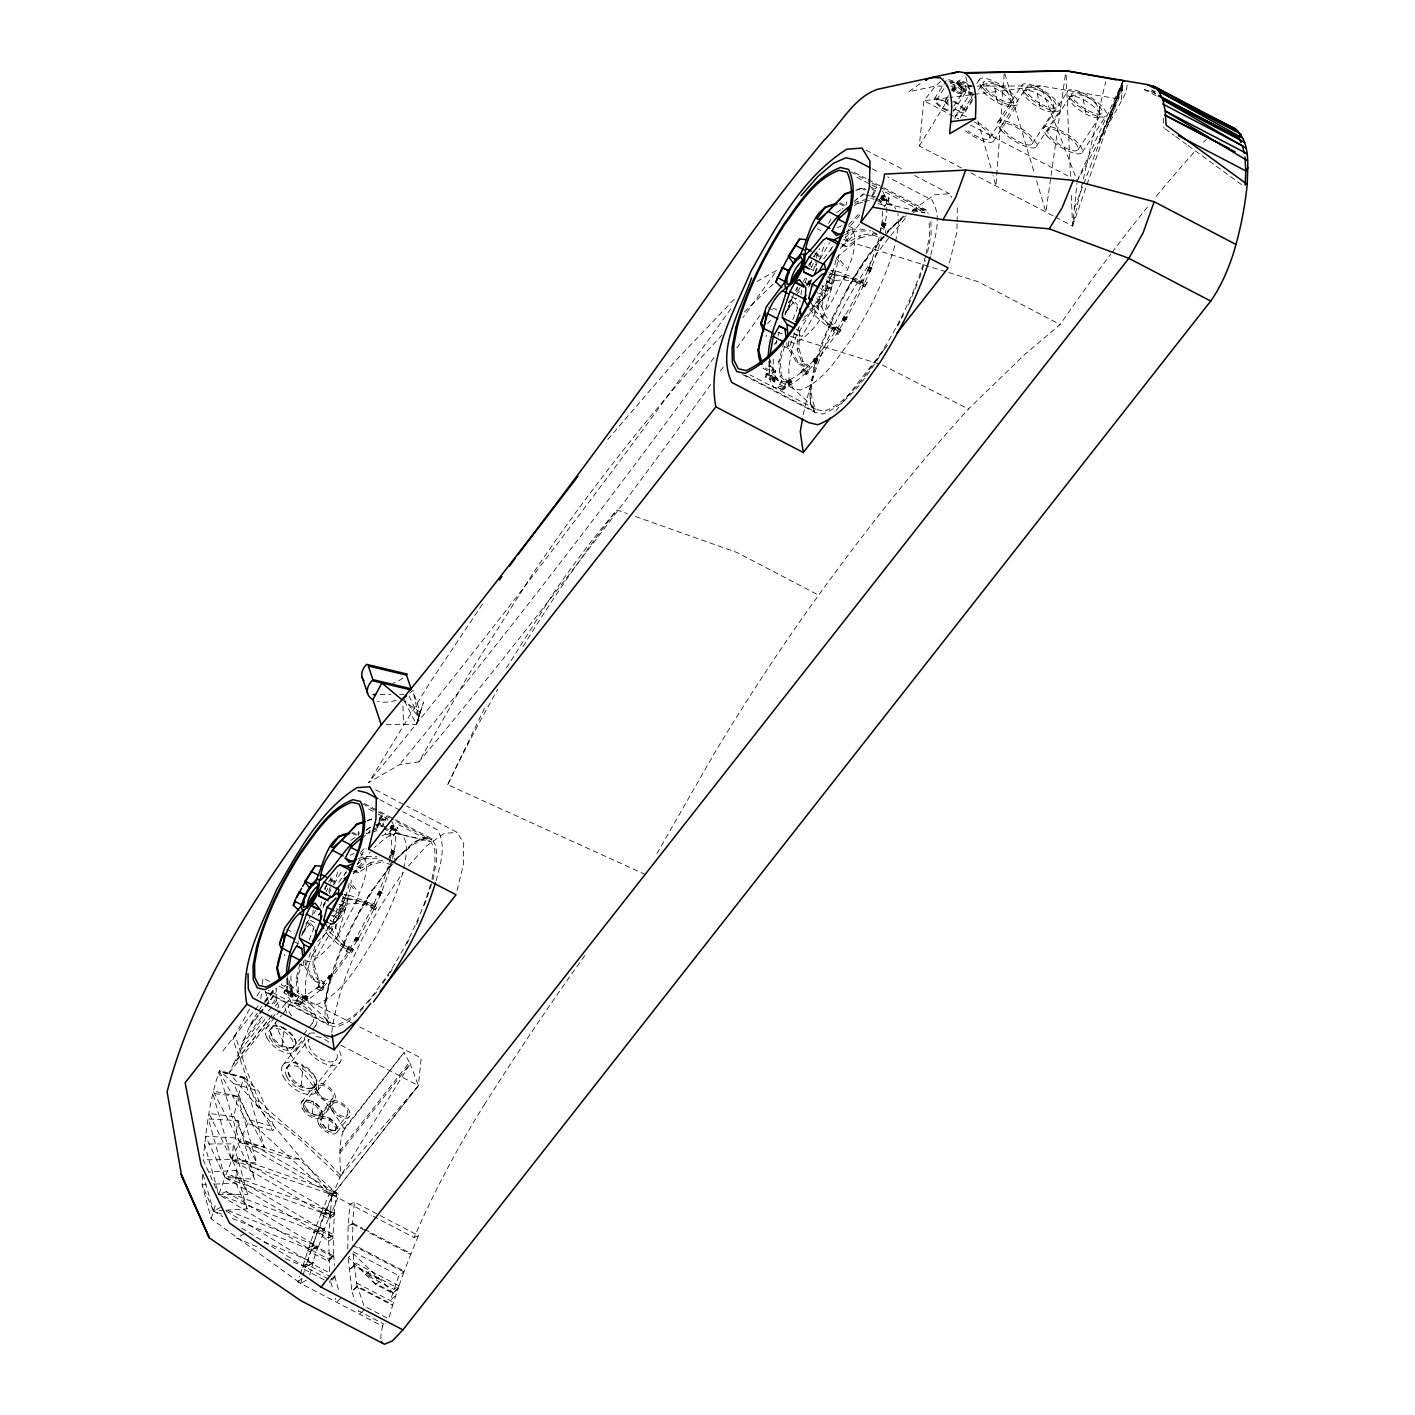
<?xml version="1.0" encoding="UTF-8"?>
<svg xmlns="http://www.w3.org/2000/svg" width="1415" height="1415" viewBox="0 0 1415 1415"><rect width="100%" height="100%" fill="white"/><g stroke="black" fill="none" stroke-linecap="round" stroke-linejoin="round"><path stroke-width="0.75" stroke-dasharray="5 3.75" d="M284.026 992.994L287.316 987.988L281.461 984.928L281.603 983.567L287.457 986.626L284.327 990.164L284.026 992.994L288.501 995.329L292.887 988.643L287.139 983.584L287.192 977.376M765.71 377.08L769.282 371.65L762.933 368.342L763.074 366.856L769.424 370.182L766.028 374.002L765.71 377.08L770.556 379.609L775.314 372.357L769.07 366.856L769.106 363.018M304.933 959.688L305.286 964.057L313.935 979.375L319.772 982.435L316.518 988.501L320.975 990.836L323.611 983.885L317.155 978.968L313.033 967.4L313.175 954.294M788.403 341.44L788.756 345.702L798.131 362.311L804.481 365.636L800.925 372.198L805.772 374.727L808.637 367.192L801.633 361.869L797.158 349.328L797.317 335.107L793.78 333.25M287.139 983.584L287.351 977.677M957.035 223.782L956.894 232.325L948.687 265.843M957.071 221.642L957.336 206.678M352.547 1240.725L352.919 1223.25L362.611 1228.291M202.451 1174.574L202.186 1184.921L211.153 1218.757L300.741 1283.493L306.471 1280.097M226.064 1210.161L247.112 1208.87L235.881 1182.834L236.199 1170.417L208.819 1172.115M329.624 1271.696L328.616 1237.984L331.782 1195.976L254.895 1125.809L249.553 1119.796L233.705 1083.642L219.431 1070.412L219.007 1071.88C209.791 1098.924 206.448 1127.56 203.477 1155.843M313.688 1232.748L318.817 1229.688L332.914 1237.046L334.577 1213.256L326.759 1209.171L321.63 1212.231L313.688 1232.748L316.465 1234.198L324.406 1213.681L331.092 1211.841L323.982 1230.219L317.296 1232.058L218.794 1194.561L203.159 1159.787L232.131 1159.646L247.767 1194.419L218.794 1194.561L204.468 1144.01L233.457 1143.868L247.767 1194.419M320.975 990.836L323.009 989.492L324.672 983.195L318.287 978.225L314.59 966.374L315.439 950.544M805.772 374.727L807.965 373.277L809.769 366.45L802.853 361.055L798.838 348.214L799.758 331.057L798.078 327.997M1004.137 74.04L995.948 186.002L993.047 175.513M347.754 1248.932L348.161 1226.08L352.565 1224.081L354.351 1202.096L418.504 1235.613L410.668 1254.433L368.059 1232.182M232.131 1159.646L233.457 1143.868M1122.183 90.684L1123.121 83.467L1099.331 140.12L1122.873 81.292L1078.106 178.821M1127.065 85.024L1126.499 90.931L1123.209 97.883L1077.186 180.819L1040.786 85.961L977.093 86.067M342.607 1131.859L404.336 1052.123L344.146 1128.799C338.114 1143.55 340.095 1160.212 340.75 1175.759L323.504 1215.856M260.838 998.955L261.474 992.676M262.341 984.292L262.978 978.013L270.053 981.586M277.464 1008.064L278.861 1006.719L276.049 998.849L276.332 988.006L263.208 1004.721M284.45 955.638L284.592 954.276M287.316 987.988L287.457 986.626M282.222 1045.738L284.008 1027.998A14.681 7.959 38.1 0 0 271.822 1035.639A14.681 7.959 38.1 0 0 293.506 1046.958A14.681 7.959 38.1 0 0 284.008 1027.998M288.501 995.329L288.784 992.499L293.047 987.175L287.298 982.01M292.887 988.643L293.047 987.175M301.094 1085.8L303.181 1065.283A16.98 9.215 38.1 0 0 289.084 1074.127A16.98 9.215 38.1 0 0 314.148 1087.215A16.98 9.215 38.1 0 0 303.181 1065.283M312.326 1113.658L313.529 1101.807A9.799 5.324 38.1 0 0 305.392 1106.919A9.799 5.324 38.1 0 0 319.861 1114.472A9.799 5.324 38.1 0 0 313.529 1101.807M328.333 1129.258L329.465 1118.186A9.162 4.97 38.1 0 0 321.859 1122.962A9.162 4.97 38.1 0 0 335.39 1130.037A9.162 4.97 38.1 0 0 329.465 1118.186M359.941 860.32L363.673 858.569L363.867 856.57L376.868 856.694M272.105 1014.891L233.298 1064.328L229.177 1072.853L332.189 1195.463L418.398 1085.659L421.21 1058.031L356.951 1025.539M370.907 864.6L371.137 862.443L382.793 860.391L382.634 861.947L370.907 864.6L358.596 872.56L352.883 871.622M381.997 836L385.464 834.072L385.623 832.515L393.388 834.514L397.792 827.81L393.264 825.458L391.566 828.907L390.151 827.457L391.69 825.175L393.105 826.643L391.69 825.175M389.886 831.861L393.317 825.476L393.034 828.323L389.886 831.861L384.031 828.801M390.009 858.021L390.292 855.191L394.767 857.525L394.484 860.355M390.487 863.062L390.345 864.53L382.634 861.947M385.464 834.072L393.246 835.982L393.388 834.514M393.246 835.982L397.491 830.658L397.792 827.81M766.152 336.575L766.311 335.09M769.07 366.856L769.247 365.176L775.473 370.765L775.314 372.357M769.282 371.65L769.424 370.182M770.556 379.609L770.857 376.531L775.473 370.765M801.032 294.621L801.474 290.358M844.773 234.713L852.06 231.317L852.29 229.142L866.9 229.283M842.438 245.803L846.577 246.475L859.913 237.844L860.161 235.509L872.807 233.28L881.138 236.181M859.913 237.844L872.631 234.978L872.807 233.28M875.744 199.851L880.501 202.345L884.216 195.429L889.062 197.959L888.744 201.036L884.127 206.82L889.062 197.959M880.625 230.716L880.944 227.638L885.79 230.167L885.472 233.245M880.501 202.345L883.897 198.507L884.216 195.429L883.013 196.455L881.987 198.578L883.048 200.134L885.206 196.95L885.1 195.889L883.013 196.455M961.457 167.978L919.29 145.975L923.889 100.748L935.368 86.12L943.84 78.497M1055.431 217.079L1072.605 226.046L1076.974 182.906M334.17 1214.158L336.505 1193.818L333.745 1192.367L329.005 1194.525L320.727 1214.406L328.545 1218.492L333.268 1216.352L334.17 1214.158L329.447 1216.316L328.545 1218.492M1065.318 75.101L1045.897 212.091L1036.594 180.696M333.445 885.065L338.539 869.747M819.285 260.042L824.821 243.433M325.751 924.207L329.713 932.061L341.369 943.858L347.206 946.9L346.604 951.411L351.079 953.745L350.407 950.402L343.491 946.122L336.558 938.393L332.101 929.319L333.905 917.415L331.658 915.169M810.654 301.89L815.252 310.999L827.881 323.787L834.213 327.095L833.01 329.271L833.559 331.977L838.405 334.506L837.68 330.898L830.181 326.246L822.663 317.862L817.835 308.028L819.798 295.116L817.339 292.693M235.314 1137.961L205.564 1136.21L224.95 1177.492L254.718 1179.261L235.314 1137.961L238.038 1120.68L208.288 1118.911L224.95 1177.492L218.794 1194.561L310.946 1249.905L318.357 1247.039L324.689 1229.193L226.188 1191.678L218.794 1194.561M331.747 1032.419C339.724 973.75 369.156 920.068 403.222 872.507M803.172 414.719C819.179 341.316 856.906 272.105 907.139 216.407M233.935 1116.665L208.978 1113.393L231.865 1159.893L256.822 1163.165L233.935 1116.665L237.667 1096.572L212.71 1093.3L231.865 1159.893L224.95 1177.492L317.296 1232.058L324.689 1229.193M313.193 910.146L312.609 915.841M337.424 909.067L336.062 912.038M343.421 897.287L338.521 910.517L330.349 920.917M324.831 1003.306C331.393 962.288 350.708 924.508 372.428 889.557M328.598 984.309L325.061 1002.934L325.079 1017.226L329.111 1025.344L336.664 1027.131L347.206 1022.444L356.828 1014.307M349.098 883.402C345.932 900.807 337.159 917.062 325.68 930.416M392.645 858.675L395.74 842.456L395.493 828.907L391.584 821.001M431.946 879.193L435.024 862.973L434.776 849.425L430.868 841.518L395.316 822.946M432.972 879.794L436.545 861.028L436.298 847.107L432.265 838.971L364.363 803.508M769.76 359.941L769.265 378.583L773.51 387.162L781.469 389.037C806.692 379.468 821.301 354.475 836.636 333.798C855.562 303.765 871.958 271.786 881.828 237.561M775.915 344.252L776.693 340.166M797.335 287.227L796.698 293.418M830.11 273.307L824.786 287.634L817.958 297.203M814.032 367.652L809.964 388.258L810.211 403.346L814.598 412.172L822.769 414.1C852.237 401.895 869.27 371.968 886.038 346.41M835.947 259.865C832.108 278.72 822.38 296.319 809.645 310.628M879.935 233.475L882.642 219.166L882.5 211.366M883.827 229.672L886.834 213.824L886.586 199.144L882.323 190.565L924.932 212.816L886.692 203.972L883.243 205.511M895.553 241.629L898.26 227.337L898.03 213.683M926.047 253.904L929.443 236.075L929.177 221.394M927.603 252.294L931.088 233.988L930.858 221.041M233.298 1064.328C242.478 1048.25 245.998 1028.758 257.3 1013.211M358.543 835.398L359.145 832.657M1071.279 195.412L1072.605 226.046L1105.557 81.946M370.872 907.581L371.402 905.229L375.877 907.563L375.329 909.916L370.872 907.581L373.189 903.389L377.646 905.724L375.329 909.916M859.86 284.45L860.462 281.921L865.308 284.45L864.707 286.98L859.86 284.45L862.389 279.922L867.218 282.452L864.707 286.98M457.063 890.477L463.342 864.83L463.713 843.269L457.116 832.391L406.6 806.019M357.977 834.479L358.809 831.33M316.518 988.501L318.534 987.157L319.772 982.435M845.887 205.175L846.789 201.779M800.925 372.198L803.136 370.748L804.481 365.636M292.87 994.568L293.913 993.595L292.021 997.504L291.048 996.054L293.029 993.135L298.83 996.355L295.275 1002.616L299.732 1004.951L303.199 997.451L297.238 992.216L296.036 978.702L300.44 962.218M769.495 358.508L775.42 377.416L781.752 380.723L777.896 387.515L782.743 390.045L786.492 381.909L780.019 376.231L778.728 361.586L783.556 343.474M882.535 195.924L880.873 198.383L882.306 199.144L880.784 197.569L882.447 195.111L883.986 196.685L882.447 195.111M320.533 906.024L321.683 901.992M325.114 889.894L326.83 883.844M328.846 891.839L330.562 885.808M335.514 928.611L342.395 904.415M339.246 930.557L346.109 906.361M805.241 282.929L806.957 276.88M809.822 266.798L812.122 258.733M809.274 285.052L811.007 279.003M813.289 270.919L816.172 260.838M821.531 307.25L828.995 281.037M825.564 309.372L833.028 283.142M380.953 1338.961A41.778 11.408 -62.4 0 1 382.581 1326.244L297.964 1282.043L299.662 1276.1M300.21 1274.137L314.519 1230.608L319.224 1227.212L333.303 1234.57L328.616 1237.984L314.519 1230.608M300.741 1283.493L302.421 1277.55M302.987 1275.587L306.294 1264.09L330.208 1276.578M309.779 1274.72L313.299 1262.428L260.661 1240.336M334.612 1275.941L333.887 1278.506L329.5 1282.609L330.243 1280.044L334.612 1275.941L339.175 1292.037M389.267 1316.976L392.786 1304.665L357.341 1286.164L351.84 1291.329L355.112 1301.039M308.24 996.691L306.701 996.231L305.074 999.609C311.212 1000.847 305.375 991.65 303.977 998.53C306.1 1001.006 308.665 995.736 305.251 995.912L303.977 998.53L305.817 999.238M304.49 998.53L305.764 995.912M305.304 999.22L306.577 996.602M305.941 1000.069L305.552 997.929M306.878 997.929L307.373 996.231M377.027 826.254L377.646 824.556L377.911 826.714L377.027 826.254L378.566 826.714L379.715 825.016L380.211 823.335L378.672 822.876L380.211 823.335M377.274 825.865L379.326 822.876M358.402 938.163L356.067 937.367L354.794 940.002C358.756 938.764 360.577 939.224 355.89 941.081L357.535 937.703L359.074 938.163M357.907 938.074L356.067 937.367L354.794 940.002L356.58 937.367M356.775 941.541L357.252 939.843L355.183 938.676M357.535 939.383L358.19 937.703M393.512 852.697L393.901 851.388L392.043 850.698L390.77 853.316C394.732 854.713 389.426 853.669 391.141 851.724C394.644 847.603 396.43 856.234 391.867 854.395L393.512 851.016L395.05 851.476M391.283 853.316L392.556 850.698M392.751 854.855L393.246 853.157L391.159 852.007M393.688 852.714L394.166 851.016M790.72 380.989L788.703 380.228L787.341 383.076C791.622 384.597 785.873 383.483 787.731 381.36L788.703 380.228L790.72 380.989L791.445 382.934L789.482 384.756L788.526 384.261L790.295 380.582L791.976 381.095L791.445 382.934M787.89 383.076L789.269 380.246M788.792 383.836L790.154 380.989M789.482 384.756L790.012 382.917L787.748 381.661M791.02 380.6L790.49 382.421L788.863 381.661M846.365 317.614L843.818 316.765L842.438 319.613L844.454 320.356L847.072 317.614L845.303 321.276L843.623 320.781L844.295 318.941M845.409 318.941L845.816 317.526L843.818 316.765L842.438 319.613L844.384 316.765M844.578 321.276L845.109 319.454L842.845 318.18M847.072 317.614L846.117 317.119L843.623 320.781M885.383 223.623L882.836 222.774L881.457 225.604L883.455 226.365L886.091 223.623L884.322 227.284L882.642 226.789L883.314 224.95L884.428 223.128L886.091 223.623M884.835 223.535L882.836 222.774L881.457 225.604L883.385 222.774M883.597 227.284L884.127 225.445L881.863 224.189M884.428 224.95L885.136 223.128M211.153 1218.757L216.106 1202.75M299.732 1004.951L301.766 1003.606L304.243 996.761L298.353 991.473L297.575 977.677L301.784 963.491M782.743 390.045L784.936 388.577L787.642 381.148L781.239 375.417L780.39 360.471L785.626 342.872M238.091 1096.377L213.223 1091.071L239.489 1141.852L264.357 1147.158L238.091 1096.377L243.858 1077.186L219.007 1071.88L239.489 1141.852L231.865 1159.893L324.406 1213.681L331.694 1212.567L339.087 1194.861L336.628 1192.739L239.153 1158.779L231.865 1159.893L329.341 1193.853L336.628 1192.739M297.238 944.849L298.388 941.01M347.206 946.9L347.365 948.687L351.822 951.021L351.592 948.245L344.765 943.805L338.309 935.209L335.196 926.241L339.158 913.559L347.506 903.99L355.979 903.283L366.237 904.999L373.719 908.288L375.877 907.563M834.213 327.095L834.372 329.023L839.219 331.552L838.971 328.545L831.56 323.752L824.574 314.413L821.195 304.703L825.476 290.924L819.833 287.988M417.089 722.393L423.527 702.141L416.47 724.515L381.254 724.728M301.625 935.81L302.969 931.601M310.557 952.666L305.498 966.816L300.015 964.499M329.341 893.749L332.03 885.348M315.014 946.299L308.558 966.48L305.339 983.443L305.569 996.019L309.213 1003.376L330.526 1022.815L337.867 1024.548C361.108 1015.705 374.586 992.676 388.718 973.608C406.954 944.866 422.289 914.072 431.557 881.227M392.273 860.709C383.005 893.555 367.652 924.349 349.434 953.091C335.284 972.158 321.824 995.187 298.565 1004.013L291.225 1002.298L287.316 994.391L287.068 980.843M431.681 883.862L423.297 908.235M436.103 880.837C440.224 864.547 446.981 845.179 437.288 829.721L402.78 811.697M777.967 336.186L779.223 332.207M784.794 315.067L786.033 311.159M794.717 332.596L788.986 348.674L783.043 346.18M815.783 266.533L817.764 260.342M799.298 326.44L792.312 348.32L788.827 366.715L789.057 380.37L793.001 388.329L816.119 409.413L824.078 411.287C849.301 401.719 863.893 376.726 879.228 356.049C898.985 324.884 915.629 291.49 925.675 255.885M813.82 367.9L821.708 343.615M879.157 237.561C869.818 270.636 854.359 301.66 836.017 330.597C821.761 349.806 808.195 373.012 784.777 381.909L777.383 380.157L773.439 372.198L773.191 358.561M894.775 245.715C885.436 278.79 869.995 309.814 851.635 338.769C837.379 357.96 823.831 381.183 800.412 390.062L793.001 388.329L777.383 380.157M919.485 278.56L925.286 260.395M930.769 254.948C935.138 237.419 942.355 216.601 931.884 200.028L887.665 176.928M244.353 1077.77L258.609 1091L274.475 1127.136L272.688 1130.868L244.353 1077.77L219.431 1070.412M285.176 1258.589L305.41 1267.097L317.296 1232.058M328.333 1279.054L302.651 1265.647L307.639 1261.455L312.52 1246.279L333.038 1257.015L333.692 1254.999L328.05 1261.189L307.533 1250.471L312.52 1246.279M241.594 1228.132L305.41 1267.097L312.45 1263.613L317.968 1246.438L226.542 1209.913M330.579 883.349L333.303 875.39M816.19 258.184L819.515 248.474M1072.605 226.046L1122.148 83.361L1083.802 183.561M333.321 1237.93L328.616 1241.326L317.137 1231.987L321.842 1228.591L333.321 1237.93L333.392 1255.777L328.704 1259.173L308.169 1248.455L312.874 1245.058L319.224 1227.212M364.539 1229.317L411.022 1253.584L403.912 1271.979L398.853 1275.623L390.558 1299.961L395.705 1295.662L380.812 1280.115L353.308 1253.725L348.267 1257.387L375.665 1284.413L392.698 1293.31L397.845 1289.012L404.195 1271.165L356.545 1246.279M398.995 1285.775L392.556 1305.408L357.128 1286.907L353.838 1262.18L398.995 1285.775L393.954 1289.419L365.212 1274.402L370.252 1270.758M1074.427 208.111L1083.006 185.613M318.817 1229.688L326.759 1209.171M309.089 940.038L315.085 924.968M792.878 319.649L797.759 307.409M302.279 934.767L309.814 916.743M416.505 924.49L419.052 918.406M320.727 1214.406L325.45 1212.266L333.745 1192.367M785.343 314.289L793.674 294.391M806.815 285.37L809.681 279.18M807.028 285.689L808.655 281.815M811.166 281.408L811.662 279.498M821.549 343.668L832.621 317.225M908.43 305.003L917.787 282.629M1099.331 140.12L1123.015 84.652L1109.13 122.079L1122.254 89.729L1121.476 99.421L1040.786 85.961L949.872 97.458M371.137 862.443L360.719 868.403L357.394 864.388L362.24 853.316L366.397 848.629M373.277 1216.299L414.1 1237.612C434.051 1191.642 457.629 1147.247 484.301 1104.814M645.611 874.612L447.688 784.671L486.141 704.829M382.068 815.871L378.512 822.115L380.051 817.216L382.068 815.871L386.543 818.206L383.076 825.688L377.416 824.326M872.029 185.011L876.875 187.541L873.108 195.659L871.976 196.42L863.716 194.492L864.919 193.696L856.57 199.303M304.119 930.221L305.339 927.815M304.225 931.194L306.118 927.303M290.818 995.134L292.144 995.842L291.331 996.585L290.004 995.895L291.472 992.87L292.887 994.32M291.331 996.585L292.799 993.56M292.021 997.504L293.029 993.135M390.222 828.217L391.778 825.935M392.415 828.376L391.371 829.349L392.22 826.431M393.264 825.458L392.256 829.809L393.299 828.836L394.148 825.9L393.087 826.891L390.894 825.935L390.151 827.457L391.495 828.146M327.909 978.349L329.377 975.324L330.792 976.774L329.235 979.038L327.909 978.349L329.377 975.324M328.952 978.508L330.933 975.589L331.817 976.049L329.925 979.958L328.952 978.508L329.925 979.958M329.235 979.038L330.703 976.014M329.837 978.968L330.933 975.589M388.895 858.109L390.292 855.191M380.83 892.175L379.361 895.2L378.017 894.51L379.485 891.485L380.83 892.175L379.167 895.66L380.051 896.102L382.032 893.183L381.06 891.751L379.167 895.66M380.051 896.102L381.06 891.751M787.784 308.523L788.809 306.401L789.765 306.896L788.739 309.018L786.652 309.567L788.739 309.018M772.183 380.228L773.775 376.938L775.225 377.699L773.634 380.971L772.095 379.397L773.775 376.938M773.315 380.405L775.473 377.221L776.428 377.717L774.376 381.962L773.315 380.405L774.376 381.962M774.27 380.9L775.579 378.283L776.534 378.796M880.784 197.569L881.58 195.924L883.897 195.871M882.235 198.33L883.031 196.685M884.145 195.394L883.048 200.134M814.173 360.383L815.606 361.126L814.739 361.957L813.289 361.196L814.881 357.907L816.402 359.498L814.952 358.738M814.421 361.373L816.579 358.207L817.534 358.703L815.482 362.93L814.421 361.373L815.482 362.93M815.376 361.869L816.579 358.207M867.625 270.283L869.217 266.993L870.667 267.753L869.96 270.212L867.625 270.283L869.217 266.993M871.87 267.789L869.818 272.016L868.757 270.46L869.783 268.337L871.87 267.789L868.332 267.806L867.554 269.451L869.075 271.043M869.818 272.016L870.915 267.293M301.766 1003.606L297.309 1001.272L298.83 996.355M380.051 817.216L384.509 819.55L382.032 826.395L374.409 824.627M784.936 388.577L780.107 386.047L781.752 380.723M871.976 196.42L874.665 188.991L869.818 186.462M340.007 1177.457L301.413 1140.826L256.663 1104.974L258.874 1100.605L246.245 1069.369L235.102 1035.356L249.5 1009.054M323.115 905.582L324.583 902.699M323.628 905.14L325.485 901.514M322.991 907.616L325.432 902.841M406.936 943.681L410.81 936.058M795.566 290.659L797.459 286.909M807.965 284.503L810.6 279.321M808.708 287.068L812.21 280.17M832.674 317.385C846.17 289.279 861.594 261.757 881.687 237.808M897.711 326.104L903.548 314.59M235.102 1035.356L232.927 1039.618L256.663 1104.974M1156.197 95.813L1144.505 89.711L1146.256 86.262M1144.505 89.711L1151.049 91.444L1151.792 89.994L1156.957 94.964M828.606 223.588L831.312 218.388M326.122 891.751L327.909 888.39M813.289 263.65L811.343 267.293L815.924 264.251M656.931 853.599L714.929 752.302A744.184 203.088 -62.4 0 1 818.613 595.167A1054.706 287.829 -62.4 0 1 968.461 409.041L1024.637 354.546L1060.136 324.53A777.047 212.055 -62.4 0 1 1110.863 254.01M482.462 604.152L430.072 682.348L368.608 782.637L399.649 764.631L418.928 761.871L468.347 675.167L533.986 571.943A710.348 193.855 -62.4 0 1 574.366 514.406A993.542 271.149 -62.4 0 1 722.021 335.037M346.109 948.917L340.254 945.857L328.085 935.014L329.713 932.061M342.235 898.207L348.373 898.384L350 895.412L371.137 903.69L373.189 903.389M336.558 938.393L338.309 935.209M355.979 903.283L357.747 900.117L374.904 906.131L377.646 905.724M340.254 945.857L341.369 943.858M348.373 898.384L364.168 902.646L365.282 900.63M343.491 946.122L344.765 943.805M366.237 904.999L367.529 902.682M364.168 902.646L370.022 905.688L371.137 903.69M346.604 951.411L348.921 947.219L353.396 949.553L351.079 953.745M350.407 950.402L351.592 948.245M373.719 908.288L374.904 906.131M803.278 281.691L805.223 278.189M833.01 329.271L826.678 325.963L813.484 314.218L815.252 310.999M829.774 274.315L835.469 274.475L837.238 271.273L860.161 280.241L862.389 279.922M822.663 317.862L824.574 314.413M827.474 276.862L834.549 280.559L843.729 279.799L845.639 276.367L864.247 282.876L867.218 282.452M826.678 325.963L827.881 323.787M835.469 274.475L852.608 279.109L853.811 276.933M830.181 326.246L831.56 323.752M843.729 279.799L854.855 281.656L856.252 279.144M852.608 279.109L858.958 282.416L860.161 280.241M833.559 331.977L836.088 327.431L840.917 329.96L838.405 334.506M837.68 330.898L838.971 328.545M854.855 281.656L862.955 285.229L864.247 282.876M506.482 667.968L553.017 593.858A759.271 455.966 -69.1 0 1 616.905 509.948L627.234 513.61M334.258 884.145L342.554 869.677M344.199 875.231L346.268 871.622M820.116 259.175L829.579 242.619M830.463 250.243L832.568 246.564M313.829 913.683L315.722 910.411M798.025 291.065L800.076 287.51M256.999 996.054L260.272 990.553M324.371 889.044L327.572 883.756M328.634 881.987L331.817 876.681M358.278 913.382L372.286 890.106L394.219 860.868M809.185 264.817L813.448 257.742M814.509 255.974L817.711 250.667M390.027 972.954L392.203 969.346M846.223 290.747L861.399 265.507L885.542 233.846M919.29 145.975L948.315 98.997M952.967 91.48L962.253 76.445M258.874 1100.605C284.928 1126.977 316.465 1147.424 340.75 1175.759L410.244 1063.602L404.212 1053.379M934.289 98.873L946.299 80.531M936.359 100.182L947.166 83.68M945.733 99.864L950.526 92.523M951.729 90.684L957.725 81.504M953.798 91.993L959.794 82.831M953.869 106.107L963.474 91.427M965.525 92.736L953.533 111.095A11.408 3.555 32.9 0 0 953.073 108.69M955.267 116.401L970.867 92.541M976.863 83.361L979.268 79.7M962.908 110.759L973.768 94.168M972.671 98.732L959.405 119.019A17.917 5.589 32.9 0 1 960.59 118.046M978.596 89.658L983.407 82.318M964.977 112.068L975.766 95.566M997.876 122.008L1021.86 85.307M989.616 138.192L1013.618 101.491M1002.015 124.626L1025.999 87.925M993.755 140.828L1017.756 104.126M1032.225 143.799L1056.209 107.116M1043.757 127.881L1067.741 91.179M1036.364 146.435L1060.348 109.733M1047.896 130.498L1071.88 93.797M1078.106 149.672L1102.09 112.97M1082.245 152.307L1106.229 115.606M264.764 1001.183L273.519 989.492M377.345 823.866L376.443 825.175L377.787 825.865M377.699 826.254L379.556 823.335M392.486 852.697L393.388 851.388M391.867 854.395L394.396 851.476M305.074 999.609L307.586 996.691M355.89 941.081L357.694 939.401M882.642 226.789L884.605 224.967M788.526 384.261L791.976 381.095M844.154 318.941L846.117 317.119M353.166 873.922L370.182 852.308M840.245 248.562L859.595 223.977M825.741 291.119L829.65 282.699L825.971 279.533M376.726 991.897L367.157 1003.465M382.828 983.337L388.948 974.776M338.751 882.27L346.392 871.976M302.209 933.882L312.397 920.139M823.672 258.874L833.612 245.485M785.29 313.157L796.468 298.087M222.827 1051.027L253.709 1011.69M255.054 1009.974L259.069 1004.845M264.923 1001.767L275.147 988.749M259.281 1009.726L261.899 1006.383M251.392 1023.682L258.184 1015.015M259.546 1013.282L275.872 992.499M249.624 1026.812L258.786 1015.156M260.095 1013.494L275.784 993.507M242.672 1041.369L264.039 1014.148M272.051 1003.943L276.049 998.849M241.311 1045.579L263.119 1017.81M268.567 1010.876L272.653 1005.658M274.015 1003.925L276.739 1000.458M240.161 1050.814L267.205 1016.394M275.306 1006.065L278.012 1002.616M236.34 1060.861L269.558 1018.552M229.177 1072.853L270.424 1020.321M271.751 1018.623L275.748 1013.529M266.144 1028.298L285.883 1003.129M269.381 1030.651L281.479 1015.245M282.558 1013.883L289.138 1005.499M293.082 1047.878L302.633 1035.709M303.624 1034.453L307.727 1029.218M308.894 1027.732L312.839 1022.709M282.505 1065.637L304.013 1038.239M296.336 1050.231L305.552 1038.486M306.86 1036.806L316.093 1025.061M286.255 1068.36L309.107 1039.247A16.98 9.215 38.1 0 0 321.771 1059.464A16.98 9.215 38.1 0 0 337.071 1053.857M835.77 411.093L888.585 343.827M301.59 1102.002L314.784 1085.199M313.67 1088.276L336.522 1059.163M303.747 1103.576L316.96 1086.773M317.42 1091L340.272 1061.887M319.595 1115.073L332.79 1098.27M318.304 1118.381L330.632 1102.674M321.753 1116.647L334.948 1099.844M320.321 1119.849L332.649 1104.142M335.125 1130.603L347.453 1114.896M337.141 1132.071L349.487 1116.364M339.83 1150.926L409.342 1062.4M339.848 1153.243L410.244 1063.602L418.398 1085.659L332.189 1195.463M607.849 439.393L674.778 361.621L735.818 297.575M788.863 302.598L792.931 297.716M305.852 923.747L308.665 920.369M340.75 1175.759L418.398 1085.659L340.962 1045.207M808.443 265.366L811.131 262.288M810.176 283.053L809.097 283.778M834.549 280.559L822.911 293.011M887.311 231.406L903.743 215.841M886.94 232.255L906.308 214.231M884.11 236.694C857.331 267.806 837.981 304.773 822.893 342.784C817.339 363.708 804.463 388.541 816.119 409.413L750.021 374.887M885.472 235.138L892.299 227.337L905.848 215.894M395.652 859.241L414.171 841.89L424.712 837.202L432.265 838.971M386.843 869.694L393.901 861.629M395.316 860.019L413.693 842.809L424.146 838.158L431.646 839.926L391.389 818.896M392.468 864.388C368.183 892.936 350.531 926.648 336.752 961.369C331.658 980.666 319.772 1003.571 330.526 1022.815L268.284 990.305M393.848 862.814L400.781 854.908L413.268 844.348L423.527 839.785L430.868 841.518L395.599 833.364L386.065 837.609L374.48 847.408M360.029 1011.583L365.724 1005.092M859.86 215.062L850.521 225.622L845.25 237.614L848.859 241.983L860.161 235.509M408.387 865.998L426.428 846.011L444.222 833.347L457.116 832.391M848.805 224.56L859.984 212.692M360.648 852.343L366.379 846.258M767.691 323.469L770.574 320.48M774.129 344.323L777.136 341.316M744.325 311.99L773.209 284.026M788.314 302.527L794.487 296.46M796.026 294.957L800.642 290.411M845.533 237.349L848.505 234.554M842.137 246.458L852.538 236.659M802.57 320.94L805.542 318.145M357.358 864.388L360.383 861.558M353.555 873.444L364.115 863.504M317.756 941.488L320.763 938.658M806.692 284.733L811.22 280.488M306.294 1264.09L301.908 1268.194L327.59 1281.619M297.964 1282.043L302.332 1277.94M340.873 1298.068L336.505 1302.171L335.355 1298.156M363.673 1310.325L359.552 1314.199L358.366 1310.732L383.306 1323.75L382.581 1326.244L385.34 1323.662M834.372 329.023L836.088 327.431M839.219 331.552L840.917 329.96M347.365 948.687L348.921 947.219M351.822 951.021L353.396 949.553M882.306 199.144L883.19 198.33L881.74 197.569M882.093 199.639L884.18 199.073M788.526 306.896L789.658 305.835L788.703 305.339M868.863 271.521L870.95 270.972M775.296 378.778L776.428 377.717M773.421 381.466L774.553 380.405M814.881 357.907L813.289 361.196M817.534 358.703L816.402 359.764L813.996 358.738L813.201 360.365L814.739 361.957M814.527 362.435L816.614 361.886M379.485 891.485L378.017 894.51M381.926 892.211L380.883 893.183L379.574 892.246M291.472 992.87L290.004 995.895M291.136 997.044L293.064 996.531M331.817 976.049L329.89 976.562M329.041 979.498L330.969 978.985M401.878 699.735L420.308 712.276L416.47 724.515L420.167 712.169L412.879 690.379L408.351 694.358L418.787 717.069L416.47 724.515L404.708 701.539M1203.316 142.172L1206.447 139.431M854.218 201.266L863.238 193.643M854.448 205.741L860.727 200.417M366.167 830.428L370.854 826.466M361.727 838.476L370.005 831.489M322.673 936.359C338.132 922.049 350.071 901.39 351.256 880.095M836.53 257.618L853.846 243.062L946.653 271.928M328.05 1261.189L333.038 1257.015M335.231 1275.87L330.243 1280.044L333.091 1290.109M357.128 1286.907L351.84 1291.329L348.355 1258.872M375.665 1284.413L380.812 1280.115L354.086 1266.16L353.308 1253.725M826.342 283.301L835.734 275.695L845.639 276.367M339.936 906.52L348.603 899.498L357.747 900.117M354.086 1266.16L349.027 1269.803L354.334 1265.381L398.093 1288.234L392.945 1292.532L372.906 1282.078L378.053 1277.763L365.212 1274.402M912.958 209.951L934.148 194.863L949.465 193.731L951.711 197.428M920.21 83.644L908.625 91.798L935.368 86.12L948.545 86.103M836.495 212.657L843.305 208.058L842.102 208.872M350.885 840.315L355.589 837.132L354.475 837.875M366.538 829.915L371.933 826.289M855.739 190.565L862.867 187.77L866.033 189.433M874.665 188.991L876.875 187.541M803.419 366.326L797.069 363.018L787.2 346.728L788.756 345.702M778.728 361.586L780.39 360.471M797.158 349.328L798.838 348.214M768.663 361.603L774.359 378.106L775.42 377.416M797.069 363.018L798.131 362.311M780.019 376.231L781.239 375.417M801.633 361.869L802.853 361.055M777.896 387.515L780.107 386.047M786.492 381.909L787.642 381.148M808.637 367.192L809.769 366.45M384.509 819.55L386.543 818.206M318.8 983.089L312.963 980.029L303.854 965.012L305.286 964.057M296.036 978.702L297.575 977.677M313.033 967.4L314.59 966.374M312.963 980.029L313.935 979.375M297.238 992.216L298.353 991.473M317.155 978.968L318.287 978.225M295.275 1002.616L297.309 1001.272M303.199 997.451L304.243 996.761M323.611 983.885L324.672 983.195M334.577 1213.256L329.447 1216.316L321.63 1212.231M352.919 1223.25L348.161 1226.08L349.93 1204.112L354.351 1202.096M328.616 1237.984L333.728 1234.906M244.477 1233.526L236.588 1238.196L260.891 1248.401M305.41 1267.097L313.299 1262.428M756.848 281.479L776.888 270.247A3888.65 1061.232 -62.4 0 1 742.963 317.632M220.457 1207.473L213.417 1210.957L202.186 1184.921L206.395 1184.656M317.968 1246.438L310.946 1249.905L229.672 1217.448M329.005 1194.525L331.782 1195.976L336.505 1193.818M414.1 1237.612L418.504 1235.613M837.344 227.691L842.19 225.533M912.551 210.676L918.264 208.147L926.454 210.074L928.205 213.594M911.985 211.702L917.645 209.172L925.764 211.083L868.085 180.961M913.259 212.604L916.973 210.941L924.932 212.816M821.213 290.057L823.601 285.742M803.932 317.296C824.078 304.172 836.619 278.331 838.6 254.665M379.096 821.549L384.226 819.267L387.905 820.134M373.56 829.225L381.183 825.847L386.295 827.05M350.089 855.226L354.068 853.457M846.365 231.529L852.29 229.142M358.402 858.764L363.867 856.57M367.051 821.001L373.631 818.418L367.493 820.488M856.959 189.751L862.867 187.77M858.958 282.416L860.462 281.921M862.955 285.229L865.308 284.45M370.022 905.688L371.402 905.229M959.246 84.086L965.525 83.697L971.185 87.058M982.293 84.865C995.152 79.647 1010.841 89.463 1011.477 103.383M1024.902 90.472C1037.743 85.254 1053.432 95.07 1054.087 108.99M1070.784 96.344C1083.642 91.108 1099.331 100.943 1099.968 114.863M862.549 202.239L854.801 204.379L855.031 202.203L874.293 197.552M864.477 201.708L874.152 199.02M370.164 832.639L366.202 833.736L366.397 831.719L370.341 830.764M372.145 832.091L378.088 830.446M331.092 1211.841L231.636 1175.653L224.95 1177.492L324.406 1213.681M372.322 830.304L380.228 828.394M331.782 1195.976L339.087 1194.861M947.696 97.741L923.889 100.748L947.183 112.899M950.208 82.565C956.115 81.522 962.076 86.403 962.395 92.364M291.331 1047.754C281.868 1049.559 271.875 1042.484 270.796 1032.844M311.636 1088.135C300.705 1090.222 289.138 1082.033 287.882 1070.89M318.41 1115.002C312.096 1116.205 305.428 1111.483 304.703 1105.044M334.028 1130.532L325.609 1128.569L321.205 1121.228M214.815 1184.143L235.881 1182.834M223.959 1210.303L213.417 1210.957L203.088 1174.521M852.06 231.317L870.915 230.786M363.673 858.569L381.06 858.091M298.618 1158.903L290.818 1159.044L239.489 1141.852L327.219 1191.996L335.001 1191.855L298.618 1158.903L247.289 1141.71L239.489 1141.852L249.553 1119.796L274.475 1127.136M380.016 694.517L390.911 694.464M399.631 694.411L404 694.376M950.739 86.103L974.9 86.067M831.136 270.318L837.238 271.273M344.376 894.545L350 895.412M395.599 833.364L423.527 839.785M871.056 195.818L876.61 197.127M886.692 203.972L894.085 205.723L895.66 208.907M829.791 278.879L832.356 274.598L828.854 272.617M343.12 902.434L345.401 898.313M336.788 915.47C340.82 914.002 346.87 903.902 339.087 902.752M332.224 923.712L333.321 923.977C341.599 918.247 348.603 906.573 347.312 896.42L344.305 894.846M305.764 960.82L310.026 961.829C332.383 950.951 343.297 925.781 354.652 904.999C359.976 889.717 371.278 871.711 364.044 855.527L360.312 853.581M290.942 975.926L291.154 988.501L294.798 995.842L301.625 997.451C337.371 980.047 354.829 939.808 372.994 906.555C381.502 882.589 398.376 854.961 388.913 829.278M877.972 203.601L884.287 205.228M244.141 1078.442L219.219 1071.084L247.784 1123.51L272.688 1130.868M233.705 1083.642L258.609 1091M948.757 272.582L978.278 281.78L1060.136 324.53M777.967 332.472L782.141 333.781M790.507 336.381L880.342 364.345M882.429 364.999L968.461 409.041M872.631 234.978L880.979 237.773M635.512 516.528L736.755 552.398L818.613 595.149M221.554 1214.194L213.417 1210.957L222.809 1216.688M794.098 333.675L797.317 335.107M279.073 986.149L355.006 1024.548M1151.668 89.888L1155.577 91.922M1151.049 91.444L1156.904 94.487M949.111 113.925L958.822 118.984M970.46 125.068L1069.422 176.769M971.044 172.984L1053.521 216.071M865.962 150.114L902.858 169.393M914.514 175.478L949.465 193.731M872.277 168.898L879.971 172.913M854.448 172.453L866.122 178.555M868.067 179.564L926.454 210.074M850.786 171.923L866.157 179.953M856.871 177.282L870.579 184.428M871.605 188.885L874.841 190.583M884.269 196.455L885.206 196.95M883.897 198.507L888.744 201.036M881.987 198.578L887.506 201.408M861.806 188.478L864.99 190.141M880.413 198.578L894.085 205.723M875.885 198.383L880.643 200.859M882.978 224.189L885.56 225.463M840.156 202.876L844.914 205.352M882.023 225.604L883.455 226.365M839.095 203.565L845.445 206.891M883.367 226.789L884.322 227.284M872.507 231.618L877.265 234.112M848.434 225.905L852.467 228.01C860.851 251.339 843.605 275.89 834.567 296.832C823.654 313.918 813.413 334.789 793.886 343.279L785.219 340.095M843.552 239.206L848.859 241.983M817.357 228.682L820.841 230.504M841.111 243.628L846.577 246.475M871.021 268.355L871.976 268.85M869.305 267.824L870.756 268.585M868.509 269.469L869.96 270.212M868.757 270.46L869.712 270.955M814.722 252.967L819.939 255.691M814.987 254.346L821.938 257.972M813.943 256.08L814.899 256.575M813.218 256.08L814.173 256.575M831.065 270.654L834.337 272.37C835.734 283.354 828.129 296.018 819.161 302.226L814.686 300.245M830.269 272.847L835.734 275.695M809.327 268.461L812.811 270.265M826.13 281.62C836.919 283.265 828.2 294.426 821.956 285.211M804.587 282.381L813.271 286.909M819.09 293.666C826.289 293.276 820.329 304.331 816.614 298.123M815.889 301.926L821.195 304.703M843.959 318.18L846.541 319.454M843.004 319.613L844.454 320.356M844.348 320.781L845.303 321.276M812.387 305.18L817.835 308.028M791.516 296.743L800.2 301.271M773.368 308.152L776.87 309.973M768.168 307.656L775.438 311.459M796.132 329.147L799.758 331.057M816.685 359.269L817.64 359.764M802.765 369.297L807.611 371.827M803.136 370.748L807.965 373.277M790.295 380.582L791.25 381.095M789.234 384.261L790.189 384.756M767.266 373.631L772.112 376.178M773.846 377.752L775.296 378.512L775.473 377.221M766.028 374.002L770.857 376.531M774.359 378.106L780.709 381.431M774.341 378.512L772.891 377.752L772.095 379.397L773.545 380.157M773.068 379.397L775.508 380.9M779.93 384.473L784.777 387.003M745.581 375.417L814.81 411.57L810.459 402.833L810.211 387.851M742.592 374.55L814.598 412.172M375.541 789.782L404.672 805.011M379.768 799.687L400.852 810.707M362.629 803.879L389.461 817.888M368.625 809.009L376.284 813.006M378.194 814.014L387.745 819.002M380.193 818.666L384.668 821.001M393.034 828.323L397.491 830.658M391.035 827.457L393.299 828.836M391.265 828.376L396.342 830.994M389.815 828.394L402.408 834.974C409.961 845.975 405.061 859.896 403.063 871.852C396.748 894.422 387.109 915.859 376.019 936.465C359.923 961.669 344.818 992.446 316.023 1004.968L309.213 1003.376L294.798 995.842M384.173 827.439L390.027 830.499M392.185 852.007L394.555 853.174M352.689 832.338L356.58 834.372M351.716 832.993L357.57 836.053M356.898 866.422L360.719 868.403M354.687 870.508L358.596 872.56M380.016 892.936L378.672 892.228L377.947 893.749L379.273 894.439M378.831 893.749L380.175 894.457M330.367 879.14L334.046 881.05M330.155 880.165L337.478 883.986M342.731 896.438L348.603 899.498M341.811 901.001L347.506 903.99M338.963 904.556C349.487 904.539 342.572 917.291 336.682 908.678M335.691 911.738L339.158 913.559M332.737 915.788C340.308 915.31 334.276 926.471 330.456 919.909M327.572 922.279L335.196 926.241M356.191 938.693L358.579 939.861M355.307 940.002L356.651 940.692M328.192 927.267L332.101 929.319M310.345 920.21L315.846 923.093M286.573 929.124L294.408 933.21M294.161 941.683L299.679 944.566M329.447 976.085L330.792 976.774M329.907 976.774L328.563 976.067L327.838 977.588L329.164 978.278M328.722 977.588L330.049 978.296M318.198 985.813L322.673 988.148M318.534 987.157L323.009 989.492M305.375 997.221L307.762 998.389M304.349 997.221L305.693 997.911M285.476 989.828L289.933 992.163M291.543 993.631L297.858 997.009M284.327 990.164L288.784 992.499M291.985 994.32L290.659 993.613L289.916 995.134L291.26 995.824M297.15 999.821L301.607 1002.156M267.966 992.764L329.306 1024.814L325.308 1016.748M265.083 991.915L329.111 1025.344M332.242 1194.861L371.331 1215.273M352.565 1224.081L366.131 1231.156M325.45 1212.266L333.268 1216.352M352.795 1245.288L403.912 1271.979M353.432 1251.904L398.853 1275.623M312.874 1245.058L333.392 1255.777M356.615 1282.998L393.565 1302.295M307.639 1261.455L329.447 1272.846M386.826 1317.896L364.026 1306.01L357.341 1286.164M247.289 1141.71L335.001 1191.855M239.153 1158.779L331.694 1212.567M231.636 1175.653L323.982 1230.219M226.188 1191.678L318.357 1247.039M226.082 1210.922L312.45 1263.613M1165.023 128.712L1173.919 135.221M1175.706 136.512L1186.371 144.312M1188.158 145.621L1241.539 184.622M402.744 697.719L418.716 716.91L412.879 690.379M840.298 260.36L846.595 268.001M836.265 258.238L842.544 265.896M795.142 302.209L797.653 305.269M791.109 300.086L797.388 307.745M352.83 885.348L358.614 892.405M350.248 884.817L354.9 890.46M311.176 923.942L313.493 926.772M307.444 921.996L313.246 929.054M344.146 1128.799C322.284 1092.415 288.412 1063.16 275.253 1022.055M809.893 308.718L813.484 314.218M325.875 931.636L328.085 935.014M879.246 199.161L882.412 205.529M288.324 1073.207L288.713 1074.303M271.167 1034.843L271.521 1035.798M286.75 978.72L292.021 993.949L292.976 993.312L287.528 975.872M1004.933 73.934L1034.1 172.329M265.383 991.278L269.045 1003.783M243.858 1077.186L264.357 1147.158M237.667 1096.572L256.822 1163.165M238.038 1120.68L254.718 1179.261M236.199 1170.417L247.112 1208.87M965.738 76.888L972.706 102.075M977.942 120.947L992.463 173.408M1083.271 99.581A17.917 5.589 32.9 0 1 1098.624 117.427A17.917 5.589 32.9 0 1 1072.146 103.596A17.917 5.589 32.9 0 1 1083.271 99.581L1086.119 114.173M1037.39 93.708A17.917 5.589 32.9 0 1 1052.742 111.555A17.917 5.589 32.9 0 1 1026.264 97.741A17.917 5.589 32.9 0 1 1037.39 93.708L1040.237 108.301M994.816 88.119L997.628 102.694M965.508 85.714L966.923 93.019M954.064 84.741L955.479 92.028M786.705 342.713L787.2 346.728M303.323 960.838L303.854 965.012M789.658 305.835L789.765 306.896M787.501 309.001L787.607 310.062M333.692 1254.999L334.453 1265.435M1163.36 118.223L1163.944 128.146M1066.132 75.119L1070.536 177.919M402.974 705.997L403.487 724.604M447.688 784.671A1667.401 1611.667 11.5 0 1 497.709 689.441M522.984 646.655A1667.401 1611.667 11.5 0 1 616.905 509.948M484.301 1104.797A1016.341 277.358 -62.4 0 1 585.492 954.647M396.448 700.248A26.107 15.247 -18.7 0 1 377.681 701.486M760.014 315.262A2968.882 810.229 -62.4 0 1 735.995 349.187M723.348 366.892A2968.882 810.229 -62.4 0 1 718.289 373.949M710.701 384.509A2968.882 810.229 -62.4 0 1 418.928 761.854M402.833 678.103A26.107 15.247 -18.7 0 1 392.539 683.445M714.009 357.57A3888.65 1061.232 -62.4 0 1 399.667 764.542M1112.066 252.401A777.047 212.055 -62.4 0 1 1149.758 204.255M1156.356 196.19A777.047 212.055 -62.4 0 1 1196.064 150.114M730.83 308.771A3888.703 1061.25 -62.4 0 1 368.625 782.53M948.333 110.122A8.95 2.795 32.9 0 1 938.057 103.808A8.95 2.795 32.9 0 1 938.463 99.634A8.95 2.795 32.9 0 1 948.811 105.223M950.314 83.22A8.968 2.795 32.9 0 1 960.148 89.092A8.968 2.795 32.9 0 1 961.068 93.779A8.968 2.795 32.9 0 1 951.534 89.534M948.404 79.753A11.408 3.555 32.9 0 1 961.475 86.35A11.408 3.555 32.9 0 1 964.393 93.461A11.408 3.555 32.9 0 1 951.835 88.119M947.307 110.777A11.408 3.555 32.9 0 1 934.148 99.333A11.408 3.555 32.9 0 1 947.997 103.507M948.952 81.362A8.95 2.795 32.9 0 1 959.724 85.944A8.95 2.795 32.9 0 1 962.218 92.028A8.95 2.795 32.9 0 1 951.021 86.403M974.44 122.044A17.917 5.589 32.9 0 1 989.51 138.405A17.917 5.589 32.9 0 1 968.108 130.941M977.8 122.274A22.817 7.11 32.9 0 1 992.605 141.907A22.817 7.11 32.9 0 1 963.403 129.19M955.054 118.435A22.817 7.11 32.9 0 1 967.754 117.02M973.166 94.646A8.968 2.795 32.9 0 1 962.395 90.047A8.968 2.795 32.9 0 1 959.883 83.963A8.968 2.795 32.9 0 1 971.097 89.605M952.702 101.42A8.95 2.795 32.9 0 1 963.014 110.405A8.95 2.795 32.9 0 1 952.154 107.133M948.156 103.065A8.95 2.795 32.9 0 1 948.386 100.695M954.453 101.332A11.408 3.555 32.9 0 1 965.118 111.608A11.408 3.555 32.9 0 1 953.71 109.132M947.378 103.896A11.408 3.555 32.9 0 1 947.855 99.085M972.989 94.186A11.408 3.555 32.9 0 1 957.619 82.53A11.408 3.555 32.9 0 1 971.433 86.138M973.255 93.019A8.95 2.795 32.9 0 1 962.978 87.836A8.95 2.795 32.9 0 1 960.697 82.265A8.95 2.795 32.9 0 1 970.549 86.457M316.482 1036.541A16.98 9.215 38.1 0 1 330.951 1044.111M339.441 1051.009A21.614 11.727 38.1 0 1 323.911 1063.426A21.614 11.727 38.1 0 1 305.357 1036.523M310.716 1033.162A21.614 11.727 38.1 0 1 314.749 1033.074M324.141 1036.151A21.614 11.727 38.1 0 1 328.864 1039.088M291.508 1015.758A14.681 7.959 38.1 0 1 291.985 1003.394A14.681 7.959 38.1 0 1 308.912 1010.593A14.681 7.959 38.1 0 1 311.371 1024.195M286.608 1012.539A18.696 10.135 38.1 0 1 302.138 1002.811A18.696 10.135 38.1 0 1 314.218 1026.954M329.111 926.507L313.582 953.639L317.314 955.585L332.843 928.452L329.111 926.507M814.598 304.968L797.759 334.4L801.792 336.522L818.631 307.09L814.598 304.968M983.673 92.117A17.917 5.589 32.9 0 0 1010.133 105.948A17.917 5.589 32.9 0 0 994.78 88.101A17.917 5.589 32.9 0 0 983.673 92.117M982.541 87.73A22.817 7.11 32.9 0 0 1016.253 105.364A22.817 7.11 32.9 0 0 996.726 82.636A22.817 7.11 32.9 0 0 982.541 87.73M985.972 88.632A17.917 5.589 32.9 0 0 1012.433 102.464A17.917 5.589 32.9 0 0 997.115 84.635A17.917 5.589 32.9 0 0 985.972 88.632M317.331 1091.708A9.799 5.324 38.1 0 0 331.8 1099.26A9.799 5.324 38.1 0 0 325.468 1086.596A9.799 5.324 38.1 0 0 317.331 1091.708M315.262 1091.478A12.487 6.774 38.1 0 0 333.71 1101.118A12.487 6.774 38.1 0 0 325.645 1084.987A12.487 6.774 38.1 0 0 315.262 1091.478M302.067 1108.281A12.487 6.774 38.1 0 0 320.515 1117.921A12.487 6.774 38.1 0 0 312.432 1101.79A12.487 6.774 38.1 0 0 302.067 1108.281M304.137 1108.511A9.799 5.324 38.1 0 0 318.605 1116.081A9.799 5.324 38.1 0 0 312.273 1103.417A9.799 5.324 38.1 0 0 304.137 1108.511M1050.461 136.813A17.917 5.589 32.9 0 0 1076.939 150.644A17.917 5.589 32.9 0 0 1061.604 132.815A17.917 5.589 32.9 0 0 1050.461 136.813M1047.029 135.911A22.817 7.11 32.9 0 0 1080.742 153.528A22.817 7.11 32.9 0 0 1061.215 130.817A22.817 7.11 32.9 0 0 1047.029 135.911M1071.031 99.209A22.817 7.11 32.9 0 0 1104.744 116.844A22.817 7.11 32.9 0 0 1085.217 94.115A22.817 7.11 32.9 0 0 1071.031 99.209M1074.463 100.111A17.917 5.589 32.9 0 0 1100.923 113.943A17.917 5.589 32.9 0 0 1085.588 96.114A17.917 5.589 32.9 0 0 1074.463 100.111M333.003 1108.759A9.162 4.97 38.1 0 0 346.534 1115.816A9.162 4.97 38.1 0 0 340.626 1103.983A9.162 4.97 38.1 0 0 333.003 1108.759M331.075 1108.546A11.674 6.332 38.1 0 0 348.32 1117.549A11.674 6.332 38.1 0 0 340.767 1102.462A11.674 6.332 38.1 0 0 331.075 1108.546M318.746 1124.253A11.674 6.332 38.1 0 0 335.974 1133.256A11.674 6.332 38.1 0 0 328.439 1118.168A11.674 6.332 38.1 0 0 318.746 1124.253M320.674 1124.465A9.162 4.97 38.1 0 0 334.205 1131.522A9.162 4.97 38.1 0 0 328.28 1119.689A9.162 4.97 38.1 0 0 320.674 1124.465M1004.579 130.941A17.917 5.589 32.9 0 0 1031.04 144.772A17.917 5.589 32.9 0 0 1015.722 126.943A17.917 5.589 32.9 0 0 1004.579 130.941M1001.148 130.038A22.817 7.11 32.9 0 0 1034.86 147.655A22.817 7.11 32.9 0 0 1015.333 124.945A22.817 7.11 32.9 0 0 1001.148 130.038M1025.15 93.355A22.817 7.11 32.9 0 0 1058.862 110.971A22.817 7.11 32.9 0 0 1039.335 88.243A22.817 7.11 32.9 0 0 1025.15 93.355M1028.581 94.239A17.917 5.589 32.9 0 0 1055.042 108.071A17.917 5.589 32.9 0 0 1039.707 90.242A17.917 5.589 32.9 0 0 1028.581 94.239M283.336 1076.514A21.614 11.727 38.1 0 0 315.262 1093.194A21.614 11.727 38.1 0 0 301.289 1065.247A21.614 11.727 38.1 0 0 283.336 1076.514M286.909 1076.903A16.98 9.215 38.1 0 0 311.972 1089.992A16.98 9.215 38.1 0 0 301.006 1068.06A16.98 9.215 38.1 0 0 286.909 1076.903M266.851 1037.708A18.696 10.135 38.1 0 0 294.462 1052.123A18.696 10.135 38.1 0 0 282.381 1027.962A18.696 10.135 38.1 0 0 266.851 1037.708M269.947 1038.044A14.681 7.959 38.1 0 0 291.614 1049.364A14.681 7.959 38.1 0 0 282.133 1030.403A14.681 7.959 38.1 0 0 269.947 1038.044"/><path stroke-width="1.5" d="M309.567 947.484L303.694 944.406L299.449 938.18L299.467 934.625L306.471 914.09L310.946 905.688L318.269 909.527M792.488 327.254L787.023 324.389L782.424 317.632L782.442 313.794L790.048 291.525L794.894 282.416L803.578 286.944M964.57 72.696L1065.937 70.75L1147.14 84.546L1153.685 86.28L1235.543 129.03C1251.002 142.473 1247.517 165.997 1247.216 184.357C1244.758 208.253 1240.018 231.972 1232.907 254.93C1227.477 271.132 1220.579 287.05 1210.709 301.077L402.921 1329.87L392.291 1340.995L384.42 1344.25L300.864 1300.668L209.278 1237.86L181.668 1176.219L167.112 1091.743C203.335 952.949 298.087 838.6 381.254 724.728C511.01 569.166 631.108 405.875 746.837 239.683C771.493 205.617 797.193 172.276 824.238 140.05C841.554 123.105 853.652 97.476 877.689 89.269L958.609 71.705L964.57 72.696C978.685 82.866 975.678 103.313 975.501 118.542L949.642 133.735C950.809 115.623 956.752 90.702 940.356 77.79L932.68 77.524M1245.182 185.17L1245.801 170.684L1247.942 167.819M328.174 900.807L319.012 896.013L319.277 890.813L328.422 895.589M788.509 274.28L788.686 270.513L782.035 267.453L789.146 271.22M812.334 276.456L803.649 271.928L803.915 266.268L809.132 268.992M323.664 928.258L320.356 923.181L321.028 910.694L315.067 903.141L311.247 905.299L318.57 909.138M279.781 978.968C271.485 963.739 286.502 948.386 283.69 932.856L279.48 944.159L281.956 949.907M279.48 944.159L284.61 928.099L303.854 902.062M761.836 364.504C751.418 347.117 768.062 329.607 765.338 311.866L760.775 324.123L763.852 331.234M760.775 324.123L766.346 306.701L786.174 280.258M804.339 263.597L805.206 255.071C822.186 239.683 832.02 217.574 851.865 204.821M286.378 974.74C286.785 951.8 299.149 932.167 303.907 910.358M312.609 942.832L321.966 915.753M768.221 357.482C768.663 332.525 782.053 311.159 787.271 287.475M796.627 323.257L797.317 318.198L805.878 295.134M363.407 821.85L357.27 823.919C342.218 840.97 321.488 855.261 320.321 880.378C336.169 866.581 344.959 845.993 363.213 834.355M805.064 254.965C806.32 227.727 828.801 212.215 845.126 193.731L853.015 191.078M287.864 973.821L290.977 955.496L296.584 945.963L301.766 948.315L302.81 956.664M769.831 356.492L773.227 336.416L779.311 326.069L784.936 328.634L785.944 336.682M802.447 418.981L800.289 431.77L803.26 452.499L715.866 406.848C706.686 359.145 733.076 313.476 751.135 270.972C776.428 226.241 802.163 177.565 846.736 149.212L862.071 148.08L869.924 161.027L869.482 186.674L860.78 222.279L948.174 267.93L896.721 333.48M338.344 895.465L338.928 889.752L336.911 888.019M802.641 260.342C800.536 269.381 796.309 279.48 788.137 284.486L787.041 284.22C785.75 274.156 792.701 262.571 800.925 256.893L802.641 260.342C796.167 266.356 791.126 274.988 790.631 283.92M276.969 969.01C283.23 948.262 283.495 923.482 303.783 910.252M758.033 351.061C764.843 328.563 765.126 301.713 787.129 287.369M380.246 991.261L456.019 894.758L368.625 849.106L375.93 819.179L376.319 797.618L369.704 786.74L356.828 787.695C319.365 811.52 297.734 852.431 276.473 890.017C261.315 925.728 239.135 964.11 246.847 1004.19L185.135 1082.776L201.001 1164.722L229.478 1223.073L321.081 1287.119L402.921 1329.87M325.751 924.207L323.77 920.281L327.007 907.21L336.098 898.03M810.654 301.89L808.796 298.229L812.316 284.061L822.168 274.103L825.971 274.209M860.78 222.279L872.648 207.156A37.374 10.206 -62.4 0 0 884.463 174.08L965.667 170.101L1073.295 180.359L1154.162 201.726L1143.108 232.821L1128.869 258.326L321.081 1287.119M965.667 170.101L955.797 197.145L943.009 219.714L872.648 207.156M298.954 910.446L293.347 905.317L294.603 901.16L299.096 891.91L305.233 894.722M781.894 287.563L775.827 281.992L782.159 267.577M435.449 882.889C422.254 925.905 400.268 965.967 373.401 1001.944M816.667 268.815L814.492 274.722M930.115 256.999C919.06 294.408 900.824 329.288 880.148 362.205C862.779 385.623 846.258 413.905 817.693 424.748L808.69 422.625L731.767 382.457C716.096 349.788 740.841 308.824 751.63 277.888M1073.295 180.359L1062.134 207.757L1049.276 228.823L943.009 219.714M329.023 898.596L330.208 895.766M309.195 903.654L316.659 890.849L318.092 885.348L316.5 882.146C308.93 887.4 302.527 898.083 303.694 907.369L307.833 905.512L311.707 900.577L309.991 904.061L309.195 903.654L313.599 898.047M308.046 906.537L307.25 906.131L310.716 899.144L317.066 891.043L312.945 899.003L312.149 898.596L314.148 895.766L312.556 897.782L313.352 898.189M313.9 895.094L309.991 904.061M309.62 904.521L311.689 900.63M317.438 890.919L316.995 891.786L317.791 890.778M314.395 898.454L315.333 894.545M791.746 283.336L790.879 282.876L794.646 275.306L801.527 266.533L795.177 278.95L794.328 278.49L798.095 270.919L798.944 271.362M356.58 859.506L349.293 862.443L345.242 858.038L350.832 847.355L361.586 837.822M844.384 232.325L836.477 235.509L832.091 230.733L838.14 219.148L850.256 208.412M296.885 897.287L301.678 888.178M314.201 883.367C324.3 867.307 325.043 836.23 348.921 833.311M799.387 256.38C809.362 239.276 810.99 206.732 836.07 203.919M381.254 724.728L372.906 699.664L381.855 682.967L401.878 699.735L406.6 695.738M293.347 905.317L294.992 902.363M321.346 866.192L315.28 865.715L302.633 886.356M312.255 903.495L319.277 890.813M775.827 281.992L785.891 261.439L799.581 239.047L806.179 239.577M796.185 280.241L802.959 268.019M352.724 869.5L346.852 866.422L340.007 864.901L337.088 866.652L324.177 882.129L319.454 890.318L326.777 894.139M332.277 897.004L337 888.832L348.267 875.319M839.29 242.672L833.824 239.825L826.395 238.18L823.247 240.072L809.239 256.858L804.127 265.737L807.594 267.541M819.037 271.22L823.141 264.127L835.363 249.482M309.178 887.594L304.862 881.492L315.28 865.715M792.966 262.783L788.297 256.168L799.581 239.047M1241.096 142.597L1238.726 137.556L1240.831 134.107L1158.973 91.356L1153.685 86.28L1238.178 131.56M847.39 209.968L850.893 204.91M795.672 259.44C790.56 267.488 782.99 277.34 785.343 287.28L786.687 287.599C796.751 280.63 805.276 266.427 803.72 254.081L800.483 254.612L795.672 259.44L788.703 255.761M499.495 580.044L501.936 576.648M509.259 566.442L515.396 558.094M517.837 554.751L577.974 476.289M339.512 835.717L331.216 846.984L333.056 847.62L342.006 839.82L357.27 823.919M825.865 206.537L816.88 218.759L818.878 219.431L828.571 210.977L845.126 193.731M790.879 282.876L797.759 274.121M310.893 900.205L307.25 906.131M368.625 849.106L715.866 406.848M246.847 1004.19L334.241 1049.842L370.783 1003.323M803.26 452.499L830.357 417.991M801.032 195.712L818.047 176.291L833.364 163.344L845.958 157.737L854.978 159.86L870.349 167.89M318.711 914.868L321.205 912.021M795.566 321.63L801.509 316.04M312.52 940.957L317.048 936.695M357.73 1019.844L343.597 1031.783L331.977 1036.965L323.664 1035.002L252.737 997.946L248.297 988.997L248.032 973.662M342.501 894.245L336.858 893.36L327.06 899.781L319.012 896.013M927.78 78.886L925.693 80.248L927.939 78.851M833.824 239.825L842.951 235.562M346.852 866.422L354.334 862.938M319.33 884.853C312.344 889.681 306.436 899.533 307.515 908.094M344.146 878.432L347.542 876.929M843.57 194.757L851.671 191.962M355.837 824.857L365.176 821.637M929.514 78.409L934.731 76.958M951.641 73.651L958.609 71.705M824.308 207.563L836.99 204.149M338.079 836.672L349.77 833.506M951.039 121.637L975.501 118.542M965.171 73.173L1066.609 70.891M373.136 694.57L375.647 694.553M827.068 269.681L822.999 269.045L812.369 276.013L803.649 271.928M1065.937 70.75L1116.736 79.93M806.373 299.202L804.18 297.327M358.048 790.72L366.361 792.683L377.858 798.679M407.361 674.124L366.556 664.378A26.107 15.247 -18.7 0 0 363.956 680.65M410.81 689.883L372.074 680.633A26.107 15.247 -18.7 0 0 372.906 699.664M1118.681 79.7L1124.235 81.097M1230.626 127.721L1235.543 129.03L1178.571 100.359M1049.276 228.823L1128.869 258.326L1210.709 301.077M1147.14 84.546L1154.994 88.491M1158.832 95.831L1238.726 137.556M1158.903 95.972L1238.797 137.715M1244.705 142.402L1162.847 99.651L1158.973 91.356L1242.759 138.245M1162.67 103.949L1242.618 145.851M1247.093 153.722L1165.253 110.971L1162.847 99.651L1245.908 148.062M1165.058 115.075L1229.37 148.663M1165.058 115.269L1235.224 151.918M1178.483 135.752L1245.801 170.897L1244.97 157.012M1154.162 201.726L1236.02 244.477M828.819 211.719L839.732 217.432M838.14 219.148L845.215 222.845M817.835 222.137L830.057 228.522M832.091 230.733L839.608 234.66M826.395 238.18L838.617 244.565M806.037 248.421L811.237 251.145M795.071 245.166L804.18 249.907M809.239 256.858L823.141 264.127M800.519 270.778L799.652 270.318L801.368 268.125L799.493 271.928L800.342 272.37M797.512 274.28L796.645 273.838L798.361 271.645L796.203 274.705L797.069 275.164M812.316 284.061L817.958 286.997M803.915 286.52L795.212 281.992L799.369 279.657L805.825 287.829L805.1 301.377L808.69 306.878M777.171 277.481L786.28 282.239M808.796 298.229L812.334 300.086M790.048 291.525L803.95 298.777M782.566 290.818L787.784 293.542M782.424 317.632L796.38 324.937M767.319 313.423L777.79 318.888M779.311 326.069L786.846 329.996M764.118 328.616L773.209 333.374M773.227 336.416L783.857 341.952M342.235 840.51L352.017 845.622M350.832 847.355L358.437 851.335M332.101 850.114L343.155 855.88M345.242 858.038L352.194 861.664M340.007 864.901L351.044 870.667M321.223 874.346L326.706 877.229M311.105 871.339L318.941 875.425M324.177 882.129L337 888.832M336.858 893.36L340.785 895.412M305.233 881.121L312.591 884.959M299.202 892.016L306.56 895.854M327.007 907.21L333.94 910.836M294.603 901.16L302.439 905.246M323.77 920.281L327.572 922.279M306.471 914.09L319.295 920.794M320.356 923.181L324.283 925.233M299.573 913.453L303.252 915.364M299.449 938.18L312.326 944.902M285.512 934.289L294.709 939.1M296.584 945.963L301.784 948.669M282.558 948.298L290.393 952.401M290.977 955.496L300.493 960.467M1247.517 160.779L1165.253 110.971L1166.084 125.068L1247.216 184.357M381.555 1341.65L382.722 1343.419M824.467 263.597L825.281 267.771M801.297 316.677L799.811 309.018M316.854 937.296L315.492 930.221M761.005 321.948L763.269 327.59M362.081 677.095L367.599 693.35M758.263 348.886L762.013 362.859M277.163 966.993L280.488 979.428M1242.582 145.674L1244.174 153.298M332.047 1034.595L334.241 1049.842M787.023 324.389L787.89 335.054M303.694 944.406L304.579 955.32M256.61 947.024L253.055 965.808L253.285 979.728L257.318 987.847L264.87 989.633C304.437 970.372 323.752 925.835 343.863 889.027C353.272 861.983 373.295 830.127 360.471 801.474L352.936 799.705C329.023 808.779 315.191 832.462 300.634 852.06C281.903 881.616 266.144 913.276 256.61 947.024M258.043 945.609L254.576 963.863L254.806 977.411L258.733 985.318L266.073 987.051C304.561 968.302 323.345 924.986 342.908 889.186C352.052 862.885 371.544 831.896 359.074 804.021L351.734 802.287C328.475 811.113 315.014 834.16 300.864 853.227C282.646 881.97 267.311 912.763 258.043 945.609M302.014 903.478L301.483 908.855L303.376 910.482C312.662 904.043 320.515 890.955 319.083 879.564L317.844 879.281C309.266 884.198 305.162 894.528 302.014 903.478M735.977 327.236L732.103 347.595L732.369 362.682L736.755 371.508L744.927 373.436C787.837 352.547 808.779 304.26 830.587 264.34C840.528 235.421 862.743 200.01 848.611 169.411L840.422 167.483C814.492 177.317 799.493 202.999 783.715 224.26C763.41 256.292 746.306 290.623 735.977 327.236M737.516 325.68L733.766 345.49L734.014 360.171L738.276 368.749L746.236 370.624C787.978 350.301 808.336 303.341 829.544 264.517C839.466 235.987 860.603 202.38 847.072 172.152L839.113 170.278C813.908 179.864 799.298 204.839 783.963 225.516C764.206 256.681 747.562 290.075 737.516 325.68M406.494 675.096L368.289 665.952L372.941 679.66L411.146 688.804L406.494 675.096M209.278 1237.86L181.102 1173.99L209.278 1237.86"/></g></svg>
